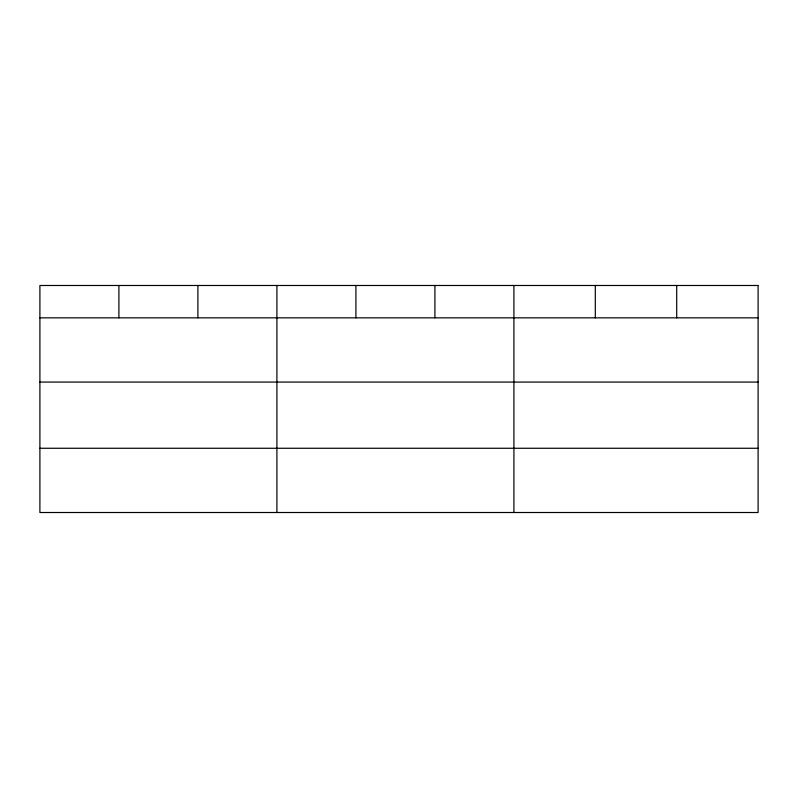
<?xml version="1.0" encoding="UTF-8"?>
<svg xmlns="http://www.w3.org/2000/svg" width="798" height="798" viewBox="0 0 798 798"><rect width="100%" height="100%" fill="white"/><g stroke="black" fill="none" stroke-linecap="round" stroke-linejoin="round"><path stroke-width="1.2" d="M39.9 317.843L758.1 317.843M39.9 382.082L758.1 382.082M39.9 448.267L758.1 448.267M676.704 285.485L676.704 317.843M595.308 285.485L595.308 317.843M513.912 285.485L513.912 512.515M434.91 285.485L434.91 317.843M355.908 285.485L355.908 317.843M276.906 285.485L276.906 512.515M197.904 285.485L197.904 317.843M118.902 285.485L118.902 317.843M758.1 285.485L39.9 285.485L39.9 512.515L758.1 512.515L758.1 285.485"/></g></svg>
